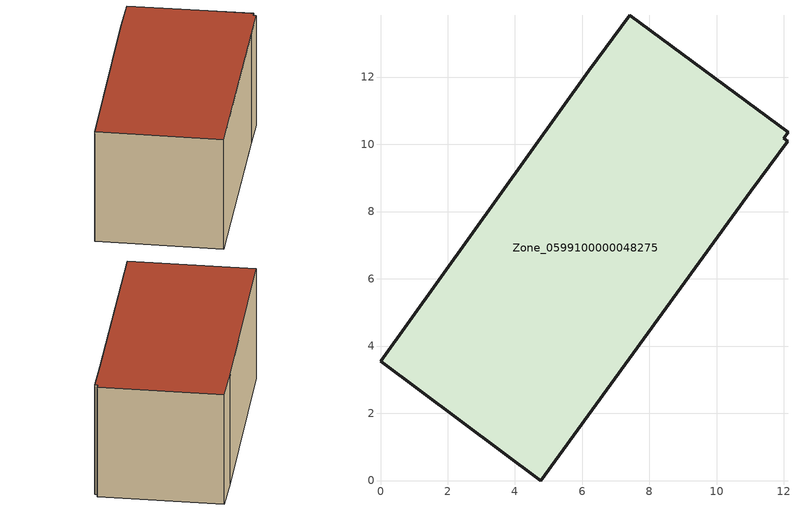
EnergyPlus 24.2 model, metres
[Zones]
Zone_0599100000048275
 floor ground (C_G): 12.12,10.1 11.01,8.61 4.77,0 0,3.54 6.2,12.18 7.42,13.83 12.12,10.35 12,10.19 z1.26
 wall outside (C_F): 4.77,0 11.01,8.61 12.12,10.1 12,10.19 12.12,10.35 7.42,13.83 6.2,12.18 0,3.54 4.77,0 z1.26:6.88
 roof outside (C_R): 11.01,8.61 12.12,10.1 12,10.19 12.12,10.35 7.42,13.83 6.2,12.18 0,3.54 4.77,0 z6.88
[BUILDING]
Pand.0599100000048275: North Axis=0; Terrain=City; Loads Convergence Tolerance Value=0.04; Temperature Convergence Tolerance Value=0.4; Solar Distribution=FullExterior; Maximum Number of Warmup Days=25; Minimum Number of Warmup Days=1
[Site:Location]
Rotterdam.The.Hague.AP_ZH_NLD Design_Conditions: Latitude=51.96; Longitude=4.45; Time Zone=1; Elevation=-4.5
[SITE:GROUNDTEMPERATURE:BUILDINGSURFACE]
18, 18, 18, 18, 18, 18, 18, 18, 18, 18, 18, 18
[MATERIAL] Thermal Absorptance=0.9; Solar Absorptance=0.7; Visible Absorptance=0.7
Name | Roughness | Thickness | Conductivity | Density | Specific Heat
G.TI.1965-1974 | MediumSmooth | 0.15 | 0.882353 | 540 | 1210
F.TI.1965-1974 | Rough | 0.3 | 0.697674 | 1920 | 840
R.TI.1965-1974 | MediumRough | 0.2 | 0.232558 | 1500 | 1000
[CONSTRUCTION]
C_G: G.TI.1965-1974
C_F: F.TI.1965-1974
C_R: R.TI.1965-1974
[ZONE]
Zone_0599100000048275: Type=1; Multiplier=1; Ceiling Height=Autocalculate; Volume=Autocalculate; Floor Area=autocalculate; Part of Total Floor Area=Yes
[ZONEINFILTRATION:DESIGNFLOWRATE]
Infil_Zone_0599100000048275: Zone or ZoneList or Space or SpaceList=Zone_0599100000048275; Schedule=AlwaysOn; Design Flow Rate Calculation Method=Flow/Area; Flow Rate per Floor Area=0.003; Constant Term Coefficient=1; Temperature Term Coefficient=0; Velocity Term Coefficient=0; Velocity Squared Term Coefficient=0
[HVACTEMPLATE:ZONE:IDEALLOADSAIRSYSTEM]
Zone_0599100000048275: Maximum Heating Supply Air Temperature=50; Minimum Cooling Supply Air Temperature=13; Maximum Heating Supply Air Humidity Ratio=0.0156; Minimum Cooling Supply Air Humidity Ratio=0.0077; Heating Limit=NoLimit; Cooling Limit=NoLimit; Dehumidification Control Type=ConstantSensibleHeatRatio; Cooling Sensible Heat Ratio=0.7; Dehumidification Setpoint=60; Humidification Control Type=None; Humidification Setpoint=30; Outdoor Air Method=None; Outdoor Air Flow Rate per Person=0.00944; Outdoor Air Flow Rate per Zone Floor Area=0; Outdoor Air Flow Rate per Zone=0; Demand Controlled Ventilation Type=None; Outdoor Air Economizer Type=NoEconomizer; Heat Recovery Type=None; Sensible Heat Recovery Effectiveness=0.7; Latent Heat Recovery Effectiveness=0.65
[ZONECONTROL:THERMOSTAT]
ThermostatControl_Zone_0599100000048275: Zone or ZoneList=Zone_0599100000048275; Control Type Schedule=DualSetpointControlType; Control 1=Thermostat_Zone_0599100000048275; Temperature Difference Between Cutout And Setpoint=0
[THERMOSTATSETPOINT:DUALSETPOINT]
Thermostat_Zone_0599100000048275: Heating Setpoint Temperature Schedule=HeatingSetpoint_Zone_0599100000048275; Cooling Setpoint Temperature Schedule=CoolingSetpoint_Zone_0599100000048275
[SCHEDULE:COMPACT]
HeatingSetpoint_Zone_0599100000048275: Through: 12/31, For: AllDays, Until: 24:00, 21
CoolingSetpoint_Zone_0599100000048275: Through: 12/31, For: AllDays, Until: 24:00, 24
DualSetpointControlType: Through: 12/31, For: AllDays, Until: 24:00, 4
AlwaysOn: Through: 12/31, For: AllDays, Until: 24:00, 1
